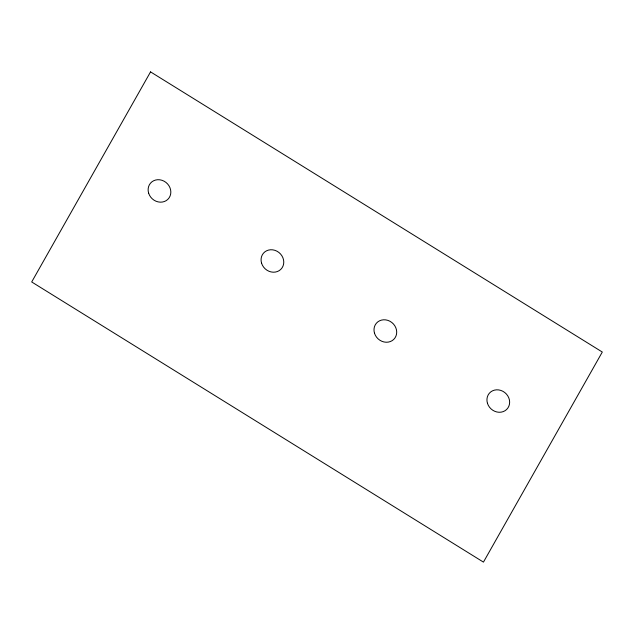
<?xml version="1.0" encoding="UTF-8"?>
<svg xmlns="http://www.w3.org/2000/svg" width="634" height="634" viewBox="0 0 634 634"><rect width="100%" height="100%" fill="white"/><g stroke="black" fill="none" stroke-linecap="round" stroke-linejoin="round"><path stroke-width="0.95" d="M150.551 71.888L31.7 281.964L483.449 562.112L602.3 352.036L150.551 71.888M487.443 403.248A11.872 10.691 42 0 0 506.629 409.485A11.872 10.691 42 0 0 500.797 390.401A11.872 10.691 42 0 0 487.443 403.248M374.504 333.215A11.872 10.691 42 0 0 393.69 339.452A11.872 10.691 42 0 0 387.857 320.368A11.872 10.691 42 0 0 374.504 333.215M261.573 263.173A11.872 10.691 42 0 0 280.759 269.418A11.872 10.691 42 0 0 274.926 250.335A11.872 10.691 42 0 0 261.573 263.173M148.633 193.14A11.872 10.691 42 0 0 167.82 199.377A11.872 10.691 42 0 0 161.987 180.294A11.872 10.691 42 0 0 148.633 193.14"/></g></svg>
